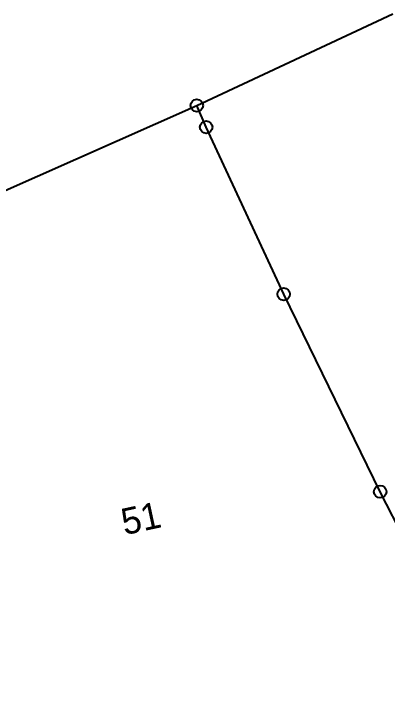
# Model space of a CAD drawing. Header units: metres. Extents: x 328584 to 331613, y 1804654 to 1807240.
# Drawn here: x 330418.7 to 330667.8, y 1806380 to 1806836.1 of the extents above; entities that cross this region are included whole.
import ezdxf

# ---------------------------------------------------------------- set-up
doc = ezdxf.new("R2010")
doc.units = ezdxf.units.M
for name, color, linetype in [('POLY_PARCEL', 6, 'Continuous'), ('TEXT_PARCEL', 7, 'Continuous'), ('V-BOUND_LINE', 7, 'Continuous')]:
    doc.layers.add(name, color=color, linetype=linetype)
doc.styles.add('TEXT_MAP', font='', dxfattribs={"height": 0.5})
doc.styles.get('TEXT_MAP').set_extended_font_data('Kruti Dev 050')

msp = doc.modelspace()

# ---------------------------------------------------------------- linework, layer by layer
for centre in [(330540.78, 1806774.99), (330547.04, 1806760.58), (330598.73, 1806649.28), (330663.08, 1806517.61)]:
    msp.add_circle(centre, 4.16)
at = {"layer": 'POLY_PARCEL'}
for p, q in [((330547.04, 1806760.58), (330540.78, 1806774.99)), ((330598.73, 1806649.28), (330547.04, 1806760.58)), ((330663.08, 1806517.61), (330598.73, 1806649.28)), ((330733.08, 1806379.97), (330663.08, 1806517.61))]:
    msp.add_line(p, q, dxfattribs=at)
at = {"layer": 'V-BOUND_LINE'}
for p, q in [((330540.78, 1806774.99), (330671.56, 1806836.15)), ((330358.14, 1806694.05), (330540.78, 1806774.99))]:
    msp.add_line(p, q, dxfattribs=at)

# ---------------------------------------------------------------- texts
at = {"layer": 'TEXT_PARCEL', "style": 'TEXT_MAP'}
msp.add_text('51', height=17.58, rotation=12.207, dxfattribs=at).set_placement((330492.63, 1806488.61))

doc.saveas('drawing.dxf')
